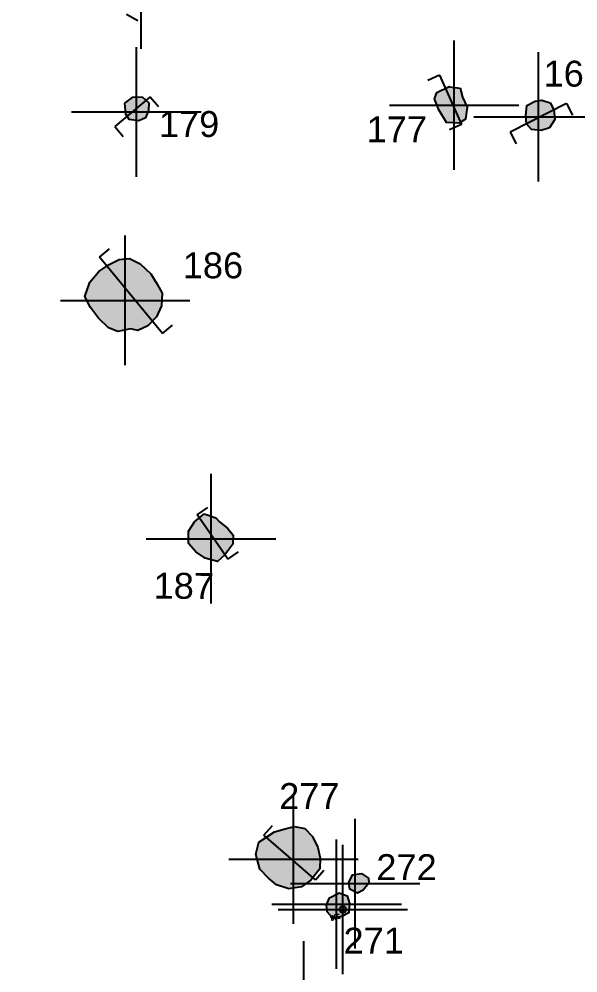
# Model space of a CAD drawing. Header units: millimetres. Extents: x 4462692 to 4462814, y 5793999 to 5794154.
# Drawn here: x 4462734.65 to 4462743.28, y 5794026.72 to 5794041.45 of the extents above; entities that cross this region are included whole.
import ezdxf
from ezdxf.enums import TextEntityAlignment as Align

# ---------------------------------------------------------------- set-up
doc = ezdxf.new("R2010")
doc.units = ezdxf.units.MM
doc.header["$PDMODE"] = 2
doc.header["$PDSIZE"] = -1
for name, color, linetype in [('00Befund', 36, 'Continuous'), ('00BefundNr', 36, 'Continuous'), ('00Profil', 5, 'Continuous'), ('Gruben', 252, 'Continuous'), ('Höhenpunkte Befunde', 7, 'Continuous'), ('Keramik Pl.1', 60, 'Continuous'), ('Pfosten', 254, 'Continuous'), ('SBZ EZ', 16, 'Continuous')]:
    doc.layers.add(name, color=color, linetype=linetype)
doc.styles.add('ROMANS', font='ROMANS.shx', dxfattribs={"width": 0.75})
doc.styles.get("Standard").update_dxf_attribs({"font": 'arial.ttf'})

# ---------------------------------------------------------------- blocks, each defined once
blk = doc.blocks.new('MESSPUNKT')
for p, q in [((0, -0.04), (0, 0.04)), ((0.04, 0), (-0.04, 0))]:
    blk.add_line(p, q)
blk.add_circle((0, 0), 0.05)
at = {"style": 'ROMANS', "width": 0.75, "flags": 1}
for tag, p in [('STANDPUNKT', (-0.06, -0.05)), ('MESSWERT', (-0.06, 0.05)), ('KOORDINATEN', (-0.06, -0.15))]:
    blk.add_attdef(tag, text='', height=0.07, dxfattribs=at).set_placement(p, align=Align.RIGHT)
at = {"style": 'ROMANS', "width": 0.75}
for tag, p in [('NUMMER', (0.06, 0.05)), ('INFO', (0.06, -0.15))]:
    blk.add_attdef(tag, p, '', height=0.07, dxfattribs=at)

msp = doc.modelspace()

# ---------------------------------------------------------------- hatches: boundary and pattern name
at = {"layer": 'Gruben'}
h = msp.add_hatch(color=256, dxfattribs=at)
h.dxf.hatch_style = 1
h.paths.add_polyline_path([(4462736.354, 5794037.751), (4462736.517, 5794037.673), (4462736.684, 5794037.514), (4462736.779, 5794037.355), (4462736.86, 5794037.216), (4462736.848, 5794037.024), (4462736.771, 5794036.854), (4462736.635, 5794036.715), (4462736.482, 5794036.64), (4462736.367, 5794036.665), (4462736.174, 5794036.628), (4462736.029, 5794036.685), (4462735.876, 5794036.834), (4462735.754, 5794036.995), (4462735.666, 5794037.168), (4462735.74, 5794037.386), (4462735.879, 5794037.552), (4462736.042, 5794037.662), (4462736.196, 5794037.74)])
h = msp.add_hatch(color=256, dxfattribs=at)
h.dxf.hatch_style = 1
h.paths.add_polyline_path([(4462737.508, 5794033.81), (4462737.685, 5794033.751), (4462737.745, 5794033.686), (4462737.867, 5794033.589), (4462737.955, 5794033.479), (4462737.952, 5794033.341), (4462737.827, 5794033.179), (4462737.713, 5794033.076), (4462737.523, 5794033.128), (4462737.38, 5794033.225), (4462737.265, 5794033.353), (4462737.263, 5794033.543), (4462737.36, 5794033.687)])
at = {"layer": 'Pfosten'}
h = msp.add_hatch(color=256, dxfattribs=at)
h.dxf.hatch_style = 1
h.paths.add_polyline_path([(4462752.378, 5794033.193), (4462752.507, 5794033.192), (4462752.611, 5794033.14), (4462752.635, 5794033.03), (4462752.644, 5794032.894), (4462752.506, 5794032.821), (4462752.387, 5794032.85), (4462752.289, 5794032.906), (4462752.235, 5794033.033), (4462752.281, 5794033.114)])
h.paths.add_polyline_path([(4462753.017, 5794035.559), (4462753.174, 5794035.546), (4462753.268, 5794035.49), (4462753.316, 5794035.365), (4462753.268, 5794035.253), (4462753.136, 5794035.173), (4462753.004, 5794035.196), (4462752.881, 5794035.287), (4462752.89, 5794035.394), (4462752.928, 5794035.516)])
h.paths.add_polyline_path([(4462752.814, 5794036.055), (4462752.925, 5794035.986), (4462752.996, 5794035.911), (4462752.99, 5794035.779), (4462752.901, 5794035.639), (4462752.787, 5794035.575), (4462752.661, 5794035.621), (4462752.559, 5794035.732), (4462752.566, 5794035.847), (4462752.648, 5794035.995)])
h.paths.add_polyline_path([(4462756.293, 5794036.94), (4462756.433, 5794036.952), (4462756.504, 5794036.86), (4462756.518, 5794036.714), (4462756.421, 5794036.601), (4462756.286, 5794036.557), (4462756.187, 5794036.643), (4462756.116, 5794036.755), (4462756.167, 5794036.838), (4462756.228, 5794036.917)])
h.paths.add_polyline_path([(4462754.522, 5794039.659), (4462754.633, 5794039.601), (4462754.674, 5794039.504), (4462754.651, 5794039.378), (4462754.539, 5794039.314), (4462754.413, 5794039.348), (4462754.323, 5794039.421), (4462754.341, 5794039.556), (4462754.393, 5794039.637)])
h.paths.add_polyline_path([(4462753.849, 5794038.55), (4462753.947, 5794038.494), (4462753.977, 5794038.381), (4462753.919, 5794038.261), (4462753.78, 5794038.279), (4462753.714, 5794038.364), (4462753.718, 5794038.412), (4462753.748, 5794038.484)])
h.paths.add_polyline_path([(4462753.261, 5794038.825), (4462753.36, 5794038.808), (4462753.362, 5794038.698), (4462753.317, 5794038.614), (4462753.206, 5794038.602), (4462753.157, 5794038.663), (4462753.175, 5794038.775)])
h.paths.add_polyline_path([(4462752.14, 5794040.817), (4462752.233, 5794040.723), (4462752.327, 5794040.629), (4462752.273, 5794040.541), (4462752.172, 5794040.406), (4462752.02, 5794040.402), (4462751.96, 5794040.485), (4462751.855, 5794040.618), (4462751.895, 5794040.765), (4462752.002, 5794040.829)])
h.paths.add_polyline_path([(4462749.141, 5794038.656), (4462749.224, 5794038.598), (4462749.231, 5794038.492), (4462749.186, 5794038.377), (4462749.117, 5794038.349), (4462749.001, 5794038.407), (4462748.973, 5794038.472), (4462749.013, 5794038.566), (4462749.075, 5794038.644)])
h.paths.add_polyline_path([(4462750.176, 5794037.232), (4462750.264, 5794037.21), (4462750.326, 5794037.142), (4462750.337, 5794037.078), (4462750.247, 5794037.02), (4462750.165, 5794037.017), (4462750.102, 5794037.082), (4462750.142, 5794037.183)])
h.paths.add_polyline_path([(4462747.496, 5794035.201), (4462747.556, 5794035.18), (4462747.629, 5794035.106), (4462747.657, 5794034.962), (4462747.57, 5794034.922), (4462747.461, 5794034.932), (4462747.362, 5794035.003), (4462747.362, 5794035.07), (4462747.407, 5794035.156)])
h.paths.add_polyline_path([(4462748.733, 5794035.264), (4462748.804, 5794035.221), (4462748.864, 5794035.131), (4462748.797, 5794035.053), (4462748.708, 5794035.054), (4462748.625, 5794035.121), (4462748.611, 5794035.18), (4462748.633, 5794035.227)])
h.paths.add_polyline_path([(4462749.063, 5794035.766), (4462749.18, 5794035.73), (4462749.223, 5794035.625), (4462749.216, 5794035.506), (4462749.095, 5794035.419), (4462748.984, 5794035.461), (4462748.941, 5794035.525), (4462748.921, 5794035.661), (4462748.975, 5794035.725)])
h.paths.add_polyline_path([(4462747.004, 5794035.825), (4462747.124, 5794035.764), (4462747.171, 5794035.683), (4462747.179, 5794035.599), (4462747.092, 5794035.535), (4462746.997, 5794035.522), (4462746.921, 5794035.613), (4462746.912, 5794035.691), (4462746.958, 5794035.799)])
h.paths.add_polyline_path([(4462745.54, 5794036.32), (4462745.656, 5794036.29), (4462745.817, 5794036.197), (4462745.804, 5794036.075), (4462745.757, 5794035.997), (4462745.607, 5794035.966), (4462745.54, 5794035.99), (4462745.486, 5794036.055), (4462745.44, 5794036.176), (4462745.454, 5794036.278)])
h.paths.add_polyline_path([(4462744.803, 5794038.993), (4462744.969, 5794038.974), (4462745.085, 5794038.907), (4462745.185, 5794038.801), (4462745.179, 5794038.631), (4462745.112, 5794038.477), (4462744.973, 5794038.318), (4462744.824, 5794038.248), (4462744.669, 5794038.315), (4462744.527, 5794038.41), (4462744.459, 5794038.516), (4462744.443, 5794038.685), (4462744.525, 5794038.837), (4462744.637, 5794038.952)])
h.paths.add_polyline_path([(4462745.796, 5794041.453), (4462745.953, 5794041.398), (4462746.057, 5794041.314), (4462746.104, 5794041.245), (4462746.104, 5794041.089), (4462746.014, 5794040.972), (4462745.826, 5794040.936), (4462745.698, 5794041), (4462745.649, 5794041.102), (4462745.603, 5794041.235), (4462745.702, 5794041.35)])
h.paths.add_polyline_path([(4462742.849, 5794040.154), (4462742.909, 5794040.05), (4462742.921, 5794039.901), (4462742.841, 5794039.773), (4462742.709, 5794039.731), (4462742.561, 5794039.747), (4462742.484, 5794039.831), (4462742.473, 5794039.955), (4462742.488, 5794040.116), (4462742.616, 5794040.18), (4462742.722, 5794040.196)])
h.paths.add_polyline_path([(4462741.461, 5794040.385), (4462741.497, 5794040.246), (4462741.568, 5794040.087), (4462741.544, 5794039.905), (4462741.443, 5794039.84), (4462741.248, 5794039.854), (4462741.133, 5794040.047), (4462741.063, 5794040.219), (4462741.098, 5794040.314), (4462741.29, 5794040.411), (4462741.296, 5794040.403)])
h.paths.add_polyline_path([(4462749.51, 5794041.456), (4462749.598, 5794041.409), (4462749.671, 5794041.297), (4462749.672, 5794041.158), (4462749.631, 5794041.015), (4462749.464, 5794040.889), (4462749.34, 5794040.872), (4462749.211, 5794040.939), (4462749.131, 5794041.07), (4462749.171, 5794041.199), (4462749.219, 5794041.319), (4462749.343, 5794041.414)])
h.paths.add_polyline_path([(4462755.369, 5794041.535), (4462755.46, 5794041.508), (4462755.518, 5794041.386), (4462755.438, 5794041.281), (4462755.325, 5794041.305), (4462755.29, 5794041.357), (4462755.324, 5794041.454)])
h.paths.add_polyline_path([(4462755.626, 5794041.776), (4462755.707, 5794041.769), (4462755.762, 5794041.692), (4462755.723, 5794041.621), (4462755.606, 5794041.607), (4462755.578, 5794041.683), (4462755.562, 5794041.757)])
h.paths.add_polyline_path([(4462748.083, 5794041.827), (4462748.194, 5794041.798), (4462748.25, 5794041.669), (4462748.243, 5794041.561), (4462748.17, 5794041.528), (4462748.052, 5794041.524), (4462748.007, 5794041.63), (4462747.986, 5794041.721)])
h.paths.add_polyline_path([(4462746.219, 5794042.124), (4462746.334, 5794042.069), (4462746.393, 5794041.948), (4462746.366, 5794041.818), (4462746.27, 5794041.69), (4462746.083, 5794041.708), (4462745.968, 5794041.826), (4462745.933, 5794041.933), (4462745.97, 5794042.063), (4462746.059, 5794042.131)])
h = msp.add_hatch(color=256, dxfattribs=at)
h.dxf.hatch_style = 1
h.paths.add_polyline_path([(4462728.836, 5794039.944), (4462728.991, 5794039.89), (4462729.046, 5794039.873), (4462729.065, 5794039.795), (4462729.038, 5794039.734), (4462729.032, 5794039.682), (4462728.89, 5794039.66), (4462728.736, 5794039.675), (4462728.675, 5794039.722), (4462728.571, 5794039.771), (4462728.528, 5794039.821), (4462728.581, 5794039.938), (4462728.675, 5794039.966)])
h.paths.add_polyline_path([(4462729.501, 5794038.962), (4462729.626, 5794038.882), (4462729.74, 5794038.793), (4462729.82, 5794038.684), (4462729.8, 5794038.531), (4462729.691, 5794038.42), (4462729.541, 5794038.308), (4462729.392, 5794038.294), (4462729.242, 5794038.368), (4462729.129, 5794038.512), (4462729.125, 5794038.692), (4462729.233, 5794038.877), (4462729.338, 5794038.927)])
h.paths.add_polyline_path([(4462733.431, 5794039.731), (4462733.41, 5794039.623), (4462733.338, 5794039.539), (4462733.284, 5794039.523), (4462733.208, 5794039.611), (4462733.219, 5794039.668), (4462733.274, 5794039.725), (4462733.337, 5794039.778)])
h.paths.add_polyline_path([(4462736.552, 5794040.247), (4462736.651, 5794040.158), (4462736.648, 5794040.039), (4462736.599, 5794039.925), (4462736.497, 5794039.876), (4462736.348, 5794039.899), (4462736.297, 5794039.983), (4462736.284, 5794040.151), (4462736.405, 5794040.242)])
h = msp.add_hatch(color=256, dxfattribs=at)
h.dxf.hatch_style = 1
h.paths.add_polyline_path([(4462724.484, 5794024.295), (4462724.648, 5794024.179), (4462724.772, 5794024.061), (4462724.796, 5794023.942), (4462724.817, 5794023.797), (4462724.856, 5794023.673), (4462724.791, 5794023.502), (4462724.662, 5794023.456), (4462724.476, 5794023.375), (4462724.325, 5794023.396), (4462724.125, 5794023.502), (4462724.022, 5794023.654), (4462723.951, 5794023.868), (4462724.012, 5794024.061), (4462724.153, 5794024.25), (4462724.361, 5794024.244)])
h.paths.add_polyline_path([(4462722.369, 5794023.151), (4462722.408, 5794023.069), (4462722.423, 5794022.934), (4462722.33, 5794022.901), (4462722.216, 5794022.935), (4462722.116, 5794023.012), (4462722.128, 5794023.158), (4462722.247, 5794023.194)])
h.paths.add_polyline_path([(4462721.482, 5794022.283), (4462721.61, 5794022.216), (4462721.709, 5794022.114), (4462721.793, 5794021.882), (4462721.681, 5794021.733), (4462721.574, 5794021.61), (4462721.366, 5794021.582), (4462721.146, 5794021.658), (4462721.082, 5794021.803), (4462721.082, 5794021.996), (4462721.129, 5794022.155), (4462721.245, 5794022.296), (4462721.367, 5794022.31)])
h.paths.add_polyline_path([(4462717.662, 5794023.045), (4462717.86, 5794023.089), (4462718.034, 5794023.045), (4462718.254, 5794022.932), (4462718.397, 5794022.851), (4462718.533, 5794022.791), (4462718.604, 5794022.585), (4462718.557, 5794022.462), (4462718.43, 5794022.319), (4462718.288, 5794022.32), (4462718.028, 5794022.329), (4462717.813, 5794022.426), (4462717.607, 5794022.551), (4462717.462, 5794022.699), (4462717.421, 5794022.849), (4462717.485, 5794022.972)])
h.paths.add_polyline_path([(4462701.113, 5794024.721), (4462701.15, 5794024.678), (4462701.152, 5794024.527), (4462701.147, 5794024.455), (4462701.073, 5794024.404), (4462700.955, 5794024.412), (4462700.885, 5794024.482), (4462700.856, 5794024.628), (4462700.9, 5794024.735), (4462700.963, 5794024.834), (4462701.046, 5794024.824)])
h.paths.add_polyline_path([(4462700.231, 5794024.686), (4462700.352, 5794024.597), (4462700.35, 5794024.457), (4462700.3, 5794024.378), (4462700.211, 5794024.315), (4462700.117, 5794024.235), (4462699.99, 5794024.257), (4462699.901, 5794024.351), (4462699.868, 5794024.477), (4462699.918, 5794024.566), (4462700.021, 5794024.662), (4462700.13, 5794024.744)])
h.paths.add_polyline_path([(4462702.745, 5794032.034), (4462702.859, 5794031.934), (4462702.854, 5794031.818), (4462702.873, 5794031.777), (4462702.803, 5794031.653), (4462702.723, 5794031.552), (4462702.643, 5794031.537), (4462702.525, 5794031.604), (4462702.458, 5794031.69), (4462702.438, 5794031.799), (4462702.482, 5794031.941), (4462702.539, 5794032.035), (4462702.637, 5794032.059)])
h.paths.add_polyline_path([(4462705.1, 5794032.308), (4462705.121, 5794032.217), (4462705.033, 5794032.109), (4462704.925, 5794032.061), (4462704.922, 5794032.181), (4462704.936, 5794032.273), (4462705.019, 5794032.34)])
h.paths.add_polyline_path([(4462712.166, 5794029.996), (4462712.198, 5794029.914), (4462712.201, 5794029.789), (4462712.174, 5794029.704), (4462712.124, 5794029.614), (4462712.034, 5794029.557), (4462711.927, 5794029.539), (4462711.834, 5794029.563), (4462711.762, 5794029.665), (4462711.706, 5794029.789), (4462711.789, 5794029.91), (4462711.849, 5794029.96), (4462711.95, 5794030.048)])
h.paths.add_polyline_path([(4462710.492, 5794031.144), (4462710.513, 5794031.116), (4462710.529, 5794031.025), (4462710.428, 5794030.932), (4462710.353, 5794030.979), (4462710.307, 5794031.068), (4462710.339, 5794031.144), (4462710.395, 5794031.17)])
h.paths.add_polyline_path([(4462712.942, 5794032.802), (4462712.998, 5794032.702), (4462713.019, 5794032.65), (4462712.983, 5794032.548), (4462712.909, 5794032.537), (4462712.835, 5794032.561), (4462712.769, 5794032.638), (4462712.741, 5794032.735), (4462712.844, 5794032.796)])
h.paths.add_polyline_path([(4462724.84, 5794022.267), (4462724.914, 5794022.163), (4462724.908, 5794022.073), (4462724.889, 5794021.966), (4462724.772, 5794021.93), (4462724.652, 5794021.969), (4462724.58, 5794022.062), (4462724.604, 5794022.178), (4462724.638, 5794022.248), (4462724.714, 5794022.256)])
h.paths.add_polyline_path([(4462734.198, 5794020.296), (4462734.198, 5794020.133), (4462734.116, 5794020.008), (4462733.972, 5794019.895), (4462733.82, 5794019.851), (4462733.678, 5794019.976), (4462733.598, 5794020.116), (4462733.57, 5794020.286), (4462733.614, 5794020.468), (4462733.781, 5794020.575), (4462733.965, 5794020.58), (4462734.056, 5794020.532), (4462734.156, 5794020.427)])
h.paths.add_polyline_path([(4462739.154, 5794019.494), (4462739.274, 5794019.469), (4462739.381, 5794019.416), (4462739.46, 5794019.31), (4462739.452, 5794019.172), (4462739.361, 5794019.086), (4462739.229, 5794019.107), (4462739.12, 5794019.195), (4462739.05, 5794019.283), (4462739.038, 5794019.398)])
h.paths.add_polyline_path([(4462741.596, 5794020.602), (4462741.655, 5794020.523), (4462741.713, 5794020.44), (4462741.746, 5794020.315), (4462741.628, 5794020.239), (4462741.486, 5794020.169), (4462741.361, 5794020.216), (4462741.259, 5794020.342), (4462741.287, 5794020.507), (4462741.407, 5794020.573)])
h.paths.add_polyline_path([(4462740.724, 5794019.984), (4462740.848, 5794019.938), (4462740.959, 5794019.776), (4462740.953, 5794019.669), (4462740.923, 5794019.536), (4462740.861, 5794019.385), (4462740.669, 5794019.243), (4462740.542, 5794019.286), (4462740.436, 5794019.386), (4462740.329, 5794019.543), (4462740.283, 5794019.681), (4462740.417, 5794019.813), (4462740.555, 5794019.931)])
h.paths.add_polyline_path([(4462739.99, 5794019.531), (4462740.056, 5794019.518), (4462740.131, 5794019.4), (4462740.112, 5794019.298), (4462739.974, 5794019.231), (4462739.867, 5794019.27), (4462739.83, 5794019.388), (4462739.832, 5794019.465), (4462739.926, 5794019.531)])
h.paths.add_polyline_path([(4462739.126, 5794026.415), (4462739.246, 5794026.367), (4462739.286, 5794026.222), (4462739.294, 5794026.108), (4462739.21, 5794026.02), (4462739.103, 5794025.977), (4462738.959, 5794025.992), (4462738.858, 5794026.103), (4462738.822, 5794026.197), (4462738.854, 5794026.332), (4462738.922, 5794026.417)])
h.paths.add_polyline_path([(4462738.408, 5794025.921), (4462738.485, 5794025.84), (4462738.502, 5794025.663), (4462738.411, 5794025.617), (4462738.308, 5794025.656), (4462738.24, 5794025.756), (4462738.282, 5794025.861), (4462738.33, 5794025.893)])
h.paths.add_polyline_path([(4462738.406, 5794025.498), (4462738.543, 5794025.494), (4462738.627, 5794025.414), (4462738.647, 5794025.318), (4462738.599, 5794025.167), (4462738.471, 5794025.144), (4462738.378, 5794025.225), (4462738.328, 5794025.327), (4462738.347, 5794025.438)])
h.paths.add_polyline_path([(4462739.113, 5794025.516), (4462739.177, 5794025.448), (4462739.211, 5794025.337), (4462739.141, 5794025.254), (4462739.016, 5794025.282), (4462738.955, 5794025.339), (4462738.943, 5794025.453), (4462739.014, 5794025.503)])
h.paths.add_polyline_path([(4462741.9, 5794024.475), (4462741.963, 5794024.403), (4462741.979, 5794024.294), (4462741.906, 5794024.257), (4462741.812, 5794024.309), (4462741.767, 5794024.412), (4462741.8, 5794024.463)])
h.paths.add_polyline_path([(4462745.825, 5794026.893), (4462745.95, 5794026.881), (4462745.997, 5794026.771), (4462745.949, 5794026.625), (4462745.843, 5794026.595), (4462745.744, 5794026.613), (4462745.652, 5794026.718), (4462745.69, 5794026.829)])
h.paths.add_polyline_path([(4462746.574, 5794026.909), (4462746.679, 5794026.85), (4462746.693, 5794026.736), (4462746.645, 5794026.608), (4462746.578, 5794026.582), (4462746.416, 5794026.691), (4462746.408, 5794026.777), (4462746.455, 5794026.872)])
h.paths.add_polyline_path([(4462746.244, 5794026.391), (4462746.366, 5794026.354), (4462746.374, 5794026.252), (4462746.299, 5794026.143), (4462746.183, 5794026.141), (4462746.123, 5794026.202), (4462746.153, 5794026.312)])
h.paths.add_polyline_path([(4462745.601, 5794030.735), (4462745.729, 5794030.729), (4462745.853, 5794030.676), (4462745.88, 5794030.549), (4462745.875, 5794030.392), (4462745.791, 5794030.261), (4462745.623, 5794030.267), (4462745.51, 5794030.373), (4462745.468, 5794030.505), (4462745.485, 5794030.657)])
h.paths.add_polyline_path([(4462739.935, 5794028.257), (4462740.045, 5794028.186), (4462740.048, 5794028.109), (4462739.964, 5794027.998), (4462739.874, 5794027.952), (4462739.757, 5794028.014), (4462739.741, 5794028.119), (4462739.796, 5794028.236)])
h.paths.add_polyline_path([(4462739.591, 5794027.958), (4462739.713, 5794027.912), (4462739.752, 5794027.793), (4462739.743, 5794027.652), (4462739.635, 5794027.592), (4462739.493, 5794027.569), (4462739.404, 5794027.667), (4462739.397, 5794027.775), (4462739.444, 5794027.882)])
at = {"layer": 'SBZ EZ'}
h = msp.add_hatch(color=256, dxfattribs=at)
h.dxf.hatch_style = 1
h.paths.add_polyline_path([(4462738.904, 5794028.982), (4462739.063, 5794028.95), (4462739.181, 5794028.831), (4462739.261, 5794028.66), (4462739.299, 5794028.496), (4462739.295, 5794028.332), (4462739.153, 5794028.157), (4462739.009, 5794028.052), (4462738.815, 5794028.023), (4462738.625, 5794028.085), (4462738.501, 5794028.187), (4462738.369, 5794028.324), (4462738.305, 5794028.558), (4462738.353, 5794028.743), (4462738.591, 5794028.899), (4462738.759, 5794028.946)])

# ---------------------------------------------------------------- linework, layer by layer
at = {"layer": '00Befund'}
for points in [[(4462741.461, 5794040.385, 52.53), (4462741.497, 5794040.246, 52.542), (4462741.568, 5794040.087, 52.549), (4462741.544, 5794039.905, 52.544), (4462741.443, 5794039.84, 52.532), (4462741.248, 5794039.854, 52.528), (4462741.133, 5794040.047, 52.514), (4462741.063, 5794040.219, 52.514), (4462741.098, 5794040.314, 52.526), (4462741.29, 5794040.411, 52.538), (4462741.296, 5794040.403, 52.534)], [(4462736.552, 5794040.247, 52.488), (4462736.651, 5794040.158, 52.495), (4462736.648, 5794040.039, 52.518), (4462736.599, 5794039.925, 52.519), (4462736.497, 5794039.876, 52.523), (4462736.348, 5794039.899, 52.523), (4462736.297, 5794039.983, 52.504), (4462736.284, 5794040.151, 52.506), (4462736.405, 5794040.242, 52.5)], [(4462742.849, 5794040.154, 52.542), (4462742.909, 5794040.05, 52.556), (4462742.921, 5794039.901, 52.556), (4462742.841, 5794039.773, 52.551), (4462742.709, 5794039.731, 52.537), (4462742.561, 5794039.747, 52.544), (4462742.484, 5794039.831, 52.549), (4462742.473, 5794039.955, 52.559), (4462742.488, 5794040.116, 52.554), (4462742.616, 5794040.18, 52.562), (4462742.722, 5794040.196, 52.543)], [(4462736.354, 5794037.751, 52.531), (4462736.517, 5794037.673, 52.536), (4462736.684, 5794037.514, 52.538), (4462736.779, 5794037.355, 52.54), (4462736.86, 5794037.216, 52.535), (4462736.848, 5794037.024, 52.552), (4462736.771, 5794036.854, 52.514), (4462736.635, 5794036.715, 52.527), (4462736.482, 5794036.64, 52.533), (4462736.367, 5794036.665, 52.554), (4462736.174, 5794036.628, 52.561), (4462736.029, 5794036.685, 52.564), (4462735.876, 5794036.834, 52.568), (4462735.754, 5794036.995, 52.566), (4462735.666, 5794037.168, 52.553), (4462735.74, 5794037.386, 52.541), (4462735.879, 5794037.552, 52.541), (4462736.042, 5794037.662, 52.541), (4462736.196, 5794037.74, 52.533)], [(4462737.508, 5794033.81, 52.574), (4462737.685, 5794033.751, 52.583), (4462737.745, 5794033.686, 52.581), (4462737.867, 5794033.589, 52.558), (4462737.955, 5794033.479, 52.573), (4462737.952, 5794033.341, 52.557), (4462737.827, 5794033.179, 52.575), (4462737.713, 5794033.076, 52.571), (4462737.523, 5794033.128, 52.575), (4462737.38, 5794033.225, 52.575), (4462737.265, 5794033.353, 52.575), (4462737.263, 5794033.543, 52.579), (4462737.36, 5794033.687, 52.574)], [(4462738.904, 5794028.982, 52.682), (4462739.063, 5794028.95, 52.681), (4462739.181, 5794028.831, 52.675), (4462739.261, 5794028.66, 52.672), (4462739.299, 5794028.496, 52.678), (4462739.295, 5794028.332, 52.672), (4462739.153, 5794028.157, 52.7), (4462739.009, 5794028.052, 52.693), (4462738.815, 5794028.023, 52.704), (4462738.625, 5794028.085, 52.698), (4462738.501, 5794028.187, 52.709), (4462738.369, 5794028.324, 52.704), (4462738.305, 5794028.558, 52.685), (4462738.353, 5794028.743, 52.686), (4462738.591, 5794028.899, 52.689), (4462738.759, 5794028.946, 52.67)], [(4462739.935, 5794028.257, 52.658), (4462740.045, 5794028.186, 52.652), (4462740.048, 5794028.109, 52.662), (4462739.964, 5794027.998, 52.656), (4462739.874, 5794027.952, 52.656), (4462739.757, 5794028.014, 52.665), (4462739.741, 5794028.119, 52.66), (4462739.796, 5794028.236, 52.655)], [(4462739.591, 5794027.958, 52.661), (4462739.713, 5794027.912, 52.665), (4462739.752, 5794027.793, 52.653), (4462739.743, 5794027.652, 52.676), (4462739.635, 5794027.592, 52.691), (4462739.493, 5794027.569, 52.697), (4462739.404, 5794027.667, 52.687), (4462739.397, 5794027.775, 52.693), (4462739.444, 5794027.882, 52.662)]]:
    msp.add_polyline3d(points, close=True, dxfattribs=at)
at = {"layer": '00Profil'}
for p, q in [((4462736.308, 5794041.527, 52.529), (4462736.481, 5794041.428, 52.529)), ((4462741.142, 5794040.582, 52.506), (4462740.959, 5794040.5, 52.506)), ((4462736.674, 5794040.251, 52.48), (4462736.803, 5794040.098, 52.48)), ((4462743.104, 5794040.145, 52.536), (4462743.195, 5794039.967, 52.536)), ((4462736.129, 5794039.792, 52.504), (4462736.258, 5794039.639, 52.504)), ((4462741.481, 5794039.822, 52.537), (4462741.298, 5794039.74, 52.537)), ((4462742.233, 5794039.701, 52.515), (4462742.324, 5794039.523, 52.515)), ((4462735.889, 5794037.773, 52.526), (4462736.043, 5794037.901, 52.526)), ((4462735.889, 5794037.773, 52.526), (4462735.889, 5794037.773, 52.526)), ((4462736.862, 5794036.597, 52.521), (4462737.016, 5794036.725, 52.521)), ((4462737.401, 5794033.796, 52.597), (4462737.565, 5794033.909, 52.597)), ((4462737.873, 5794033.11, 52.591), (4462738.038, 5794033.224, 52.591)), ((4462738.43, 5794028.849, 52.699), (4462738.561, 5794029, 52.699)), ((4462739.224, 5794028.159, 52.697), (4462739.356, 5794028.31, 52.697))]:
    msp.add_line(p, q, dxfattribs=at)
for points in [[(4462741.142, 5794040.582, 52.506), (4462741.481, 5794039.822, 52.537)], [(4462736.674, 5794040.251, 52.48), (4462736.129, 5794039.792, 52.504)], [(4462743.104, 5794040.145, 52.536), (4462742.233, 5794039.701, 52.515)], [(4462736.862, 5794036.597, 52.521), (4462735.889, 5794037.773, 52.526)], [(4462737.873, 5794033.11, 52.591), (4462737.774, 5794033.255, 52.593), (4462737.461, 5794033.708, 52.596), (4462737.401, 5794033.796, 52.597)], [(4462739.224, 5794028.159, 52.697), (4462738.43, 5794028.849, 52.699)]]:
    msp.add_polyline3d(points, dxfattribs=at)
at = {"layer": 'Höhenpunkte Befunde', "extrusion": (-0.0012, 5.29667e-05, 0.999999)}
for p in [(4462736.534, 5794041.988, 52.526), (4462741.367, 5794040.12, 52.537), (4462736.46, 5794040.016, 52.518), (4462742.671, 5794039.941, 52.57), (4462736.287, 5794037.107, 52.561), (4462737.614, 5794033.426, 52.595), (4462738.887, 5794028.48, 52.697), (4462739.84, 5794028.101, 52.651), (4462739.553, 5794027.784, 52.676), (4462739.047, 5794026.212, 52.713)]:
    msp.add_point(p, dxfattribs=at)
at = {"layer": 'Keramik Pl.1', "extrusion": (-0.0012, 5.29667e-05, 0.999999)}
msp.add_point((4462739.648, 5794027.701, 52.683), dxfattribs=at)

# ---------------------------------------------------------------- block references
ref = msp.add_blockref('MESSPUNKT', (4462736.499, 5794027.973, -4994.66), dxfattribs=dict(at, rotation=194.1178981687214))
ref.add_attrib('NUMMER', '308', (4462736.453, 5794027.91, -4994.66), dxfattribs={"layer": '0', "color": 0, "extrusion": (-0.0012, 5.29667e-05, 0.999999), "height": 0.07, "rotation": 194.1179, "style": 'ROMANS', "width": 0.75})

# ---------------------------------------------------------------- texts
at = {"layer": '00BefundNr', "extrusion": (0.00115, -0.000347517, 0.999999), "insert": (4462742.749, 5794040.808, 54.564), "char_height": 0.4, "attachment_point": 1, "text_direction": (0.999995, -0.003048, -0.001151)}
msp.add_mtext_dynamic_manual_height_columns('168', width=1.52816, gutter_width=12.5, heights=[0], dxfattribs=at)
at = {"layer": '00BefundNr', "extrusion": (0.001151, -0.00034386, 0.999999), "insert": (4462736.808, 5794040.029, 54.555), "char_height": 0.4, "attachment_point": 1, "text_direction": (0.999999, 0.000131, -0.001151)}
msp.add_mtext_dynamic_manual_height_columns('179', width=64.81286, gutter_width=12.5, heights=[0], dxfattribs=at)
at = {"layer": '00BefundNr', "extrusion": (0.001151, -0.000342648, 0.999999), "insert": (4462740.016, 5794039.947, 54.563), "char_height": 0.4, "attachment_point": 1, "text_direction": (0.999999, 0.001185, -0.001151)}
msp.add_mtext_dynamic_manual_height_columns('177', width=1.22069, gutter_width=12.5, heights=[0], dxfattribs=at)
at = {"layer": '00BefundNr', "extrusion": (0.00115, -0.00034592, 0.999999), "insert": (4462737.177, 5794037.848, 0), "char_height": 0.4, "attachment_point": 1, "text_direction": (0.999998, -0.00166, -0.001151)}
msp.add_mtext_dynamic_manual_height_columns('186', width=2.01034, gutter_width=12.5, heights=[0], dxfattribs=at)
at = {"layer": '00BefundNr', "extrusion": (0.001148, -0.000353627, 0.999999), "insert": (4462736.728, 5794032.903, 54.559), "char_height": 0.4, "attachment_point": 1, "text_direction": (0.999964, -0.008368, -0.001151)}
msp.add_mtext_dynamic_manual_height_columns('187', width=1.45184, gutter_width=12.5, heights=[0], dxfattribs=at)
at = {"layer": '00BefundNr', "extrusion": (0.001151, -0.000342248, 0.999999), "insert": (4462738.665, 5794029.653, 54.561), "char_height": 0.4, "attachment_point": 1, "text_direction": (0.999998, 0.001532, -0.001151)}
msp.add_mtext_dynamic_manual_height_columns('277', width=2.20865, gutter_width=12.5, heights=[0], dxfattribs=at)
at = {"layer": '00BefundNr', "extrusion": (0.00115, -0.000345109, 0.999999), "insert": (4462740.166, 5794028.556, 54.56), "char_height": 0.4, "attachment_point": 1, "text_direction": (0.999999, -0.000954, -0.001151)}
msp.add_mtext_dynamic_manual_height_columns('272', width=42.86841, gutter_width=12.5, heights=[0], dxfattribs=at)
at = {"layer": '00BefundNr', "extrusion": (0.001151, -0.000343189, 0.999999), "insert": (4462739.659, 5794027.421, 54.56), "char_height": 0.4, "attachment_point": 1, "text_direction": (0.999999, 0.000715, -0.001151)}
msp.add_mtext_dynamic_manual_height_columns('271', width=41.95404, gutter_width=12.5, heights=[0], dxfattribs=at)

doc.saveas('drawing.dxf')
